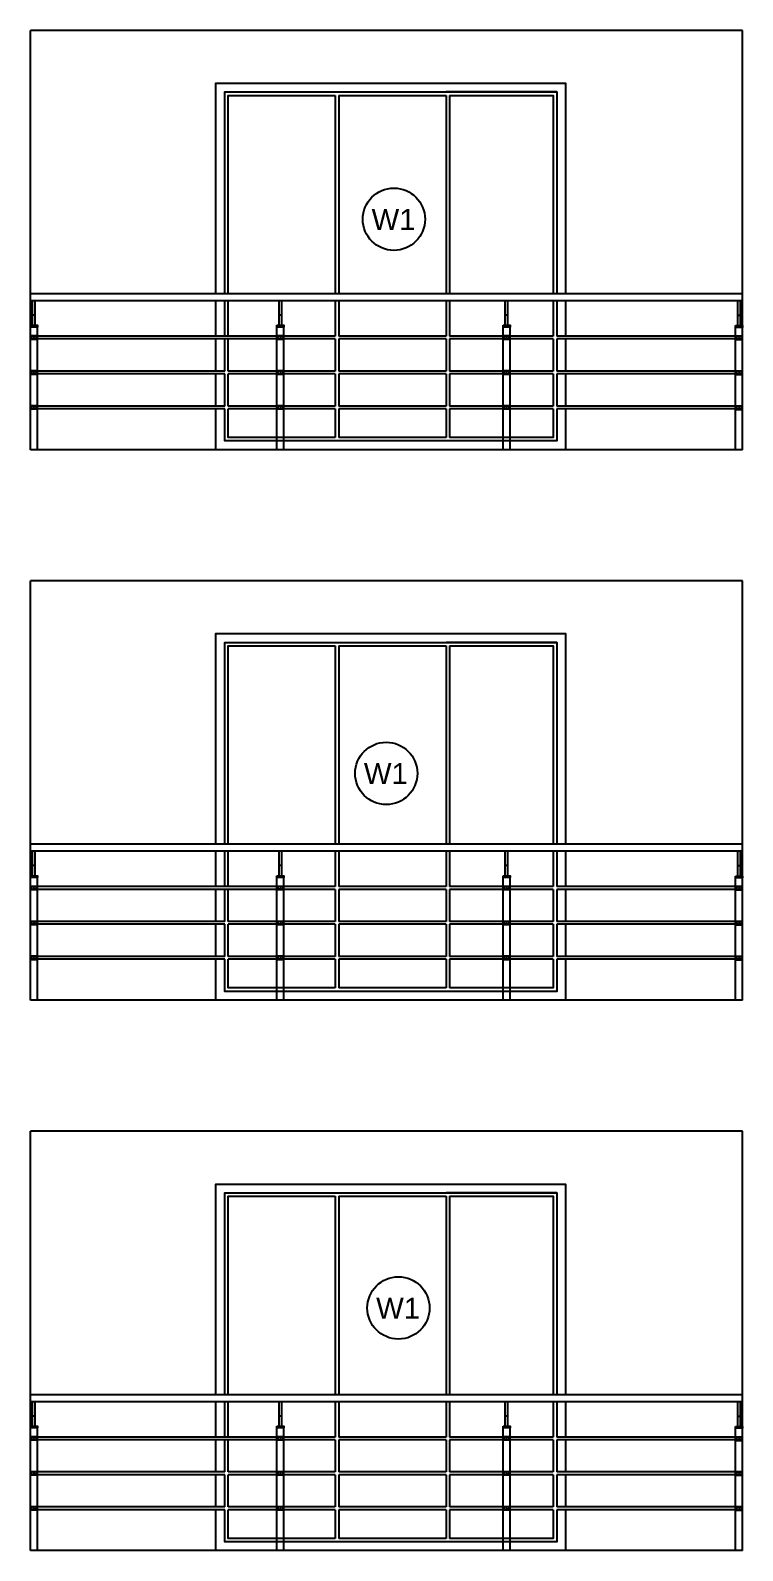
# Model space of a CAD drawing. Header units: millimetres. Extents: x -1932176 to 78768, y -1967 to 1266654.
# Drawn here: x -516123 to -512048, y 487238 to 495937 of the extents above; entities that cross this region are included whole.
import ezdxf

# ---------------------------------------------------------------- set-up
doc = ezdxf.new("R2010")
doc.units = ezdxf.units.MM
doc.layers.add('railing', color=212, linetype='Continuous', lineweight=25)
doc.styles.get("Standard").update_dxf_attribs({"font": 'arial.ttf'})

# ---------------------------------------------------------------- blocks, each defined once
blk = doc.blocks.new('ригеледержатель')
at = {"layer": 'railing', "ltscale": 10}
blk.add_lwpolyline([(148239.9, 1192434.6), (148269.9, 1192434.6), (148269.9, 1192416.6), (148239.9, 1192416.6)], close=True, dxfattribs=at)
blk.add_circle((148254.9, 1192425.6), 3, dxfattribs=at)

msp = doc.modelspace()

# ---------------------------------------------------------------- linework, layer by layer
at = {"ltscale": 30}
for p, q in [((-516122.6981, 493537.50621), (-516122.6981, 495937.03521)), ((-512047.6981, 495937.03521), (-516122.6981, 495937.03521)), ((-512047.6981, 493537.50621), (-512047.6981, 495937.03521)), ((-515011.01307, 495585.00621), (-513111.01307, 495585.00621)), ((-515011.01307, 495585.00621), (-514378.01307, 495585.00621)), ((-514378.01307, 495565.00621), (-514378.01307, 494429.53521)), ((-514358.01307, 495565.00621), (-514358.01307, 494429.53521)), ((-513111.01307, 495585.00621), (-513744.01307, 495585.00621)), ((-513744.01307, 495565.00621), (-513744.01307, 494429.53521)), ((-513724.01307, 495565.00621), (-513724.01307, 494429.53521)), ((-513111.01307, 495585.00621), (-513111.01307, 495110.30825)), ((-512047.6981, 494429.53521), (-516122.6981, 494429.53521)), ((-512047.6981, 494389.53521), (-516122.6981, 494389.53521)), ((-514378.01307, 494389.53521), (-514378.01307, 494187.53521)), ((-514358.01307, 494389.53521), (-514358.01307, 494187.53521)), ((-513744.01307, 494389.53521), (-513744.01307, 494187.53521)), ((-513724.01307, 494389.53521), (-513724.01307, 494187.53521)), ((-514378.01307, 494187.53521), (-516122.6981, 494187.53521)), ((-514378.01307, 494171.53521), (-516122.6981, 494171.53521)), ((-514378.01307, 494171.53521), (-514378.01307, 493987.53521)), ((-513744.01307, 494187.53521), (-514358.01307, 494187.53521)), ((-514358.01307, 494171.53521), (-514358.01307, 493987.53521)), ((-513744.01307, 494171.53521), (-514358.01307, 494171.53521)), ((-513744.01307, 494171.53521), (-513744.01307, 493987.53521)), ((-513131.01307, 494187.53521), (-513724.01307, 494187.53521)), ((-513724.01307, 494171.53521), (-513724.01307, 493987.53521)), ((-513131.01307, 494171.53521), (-513724.01307, 494171.53521)), ((-512047.6981, 494187.53521), (-513111.01307, 494187.53521)), ((-512047.6981, 494171.53521), (-513111.01307, 494171.53521)), ((-515011.01307, 493987.53521), (-516122.6981, 493987.53521)), ((-515011.01307, 493971.53521), (-516122.6981, 493971.53521)), ((-514378.01307, 493987.53521), (-514991.01307, 493987.53521)), ((-514378.01307, 493971.53521), (-514991.01307, 493971.53521)), ((-514378.01307, 493971.53521), (-514378.01307, 493787.53521)), ((-513744.01307, 493987.53521), (-514358.01307, 493987.53521)), ((-514358.01307, 493971.53521), (-514358.01307, 493787.53521)), ((-513744.01307, 493971.53521), (-514358.01307, 493971.53521)), ((-513744.01307, 493971.53521), (-513744.01307, 493787.53521)), ((-513131.01307, 493987.53521), (-513724.01307, 493987.53521)), ((-513724.01307, 493971.53521), (-513724.01307, 493787.53521)), ((-513131.01307, 493971.53521), (-513724.01307, 493971.53521)), ((-512047.6981, 493987.53521), (-513111.01307, 493987.53521)), ((-512047.6981, 493971.53521), (-513111.01307, 493971.53521)), ((-515011.01307, 493787.53521), (-516122.6981, 493787.53521)), ((-514378.01307, 493787.53521), (-514991.01307, 493787.53521)), ((-513744.01307, 493787.53521), (-514358.01307, 493787.53521)), ((-513131.01307, 493787.53521), (-513724.01307, 493787.53521)), ((-512047.6981, 493787.53521), (-513111.01307, 493787.53521)), ((-515011.01307, 493771.53521), (-516122.6981, 493771.53521)), ((-514378.01307, 493771.53521), (-514991.01307, 493771.53521)), ((-514378.01307, 493771.53521), (-514378.01307, 493607.50621)), ((-514358.01307, 493771.53521), (-514358.01307, 493607.50621)), ((-513744.01307, 493771.53521), (-514358.01307, 493771.53521)), ((-513744.01307, 493771.53521), (-513744.01307, 493607.50621)), ((-513724.01307, 493771.53521), (-513724.01307, 493607.50621)), ((-513131.01307, 493771.53521), (-513724.01307, 493771.53521)), ((-512047.6981, 493771.53521), (-513111.01307, 493771.53521)), ((-512047.6981, 493537.50621), (-516122.6981, 493537.50621)), ((-516122.6981, 490387.50621), (-516122.6981, 492787.03521)), ((-512047.6981, 492787.03521), (-516122.6981, 492787.03521)), ((-512047.6981, 490387.50621), (-512047.6981, 492787.03521)), ((-515011.01307, 492435.00621), (-513111.01307, 492435.00621)), ((-515011.01307, 492435.00621), (-514378.01307, 492435.00621)), ((-514378.01307, 492415.00621), (-514378.01307, 491279.53521)), ((-514358.01307, 492415.00621), (-514358.01307, 491279.53521)), ((-513111.01307, 492435.00621), (-513744.01307, 492435.00621)), ((-513744.01307, 492415.00621), (-513744.01307, 491279.53521)), ((-513724.01307, 492415.00621), (-513724.01307, 491279.53521)), ((-513111.01307, 492435.00621), (-513111.01307, 491960.30825)), ((-512047.6981, 491279.53521), (-516122.6981, 491279.53521)), ((-512047.6981, 491239.53521), (-516122.6981, 491239.53521)), ((-514378.01307, 491239.53521), (-514378.01307, 491037.53521)), ((-514358.01307, 491239.53521), (-514358.01307, 491037.53521)), ((-513744.01307, 491239.53521), (-513744.01307, 491037.53521)), ((-513724.01307, 491239.53521), (-513724.01307, 491037.53521)), ((-514378.01307, 491037.53521), (-516122.6981, 491037.53521)), ((-514378.01307, 491021.53521), (-516122.6981, 491021.53521)), ((-514378.01307, 491021.53521), (-514378.01307, 490837.53521)), ((-513744.01307, 491037.53521), (-514358.01307, 491037.53521)), ((-514358.01307, 491021.53521), (-514358.01307, 490837.53521)), ((-513744.01307, 491021.53521), (-514358.01307, 491021.53521)), ((-513744.01307, 491021.53521), (-513744.01307, 490837.53521)), ((-513131.01307, 491037.53521), (-513724.01307, 491037.53521)), ((-513724.01307, 491021.53521), (-513724.01307, 490837.53521)), ((-513131.01307, 491021.53521), (-513724.01307, 491021.53521)), ((-512047.6981, 491037.53521), (-513111.01307, 491037.53521)), ((-512047.6981, 491021.53521), (-513111.01307, 491021.53521)), ((-515011.01307, 490837.53521), (-516122.6981, 490837.53521)), ((-514378.01307, 490837.53521), (-514991.01307, 490837.53521)), ((-513744.01307, 490837.53521), (-514358.01307, 490837.53521)), ((-513131.01307, 490837.53521), (-513724.01307, 490837.53521)), ((-512047.6981, 490837.53521), (-513111.01307, 490837.53521)), ((-515011.01307, 490821.53521), (-516122.6981, 490821.53521)), ((-514378.01307, 490821.53521), (-514991.01307, 490821.53521)), ((-514378.01307, 490821.53521), (-514378.01307, 490637.53521)), ((-514358.01307, 490821.53521), (-514358.01307, 490637.53521)), ((-513744.01307, 490821.53521), (-514358.01307, 490821.53521)), ((-513744.01307, 490821.53521), (-513744.01307, 490637.53521)), ((-513724.01307, 490821.53521), (-513724.01307, 490637.53521)), ((-513131.01307, 490821.53521), (-513724.01307, 490821.53521)), ((-512047.6981, 490821.53521), (-513111.01307, 490821.53521)), ((-515011.01307, 490637.53521), (-516122.6981, 490637.53521)), ((-515011.01307, 490621.53521), (-516122.6981, 490621.53521)), ((-514378.01307, 490637.53521), (-514991.01307, 490637.53521)), ((-514378.01307, 490621.53521), (-514991.01307, 490621.53521)), ((-514378.01307, 490621.53521), (-514378.01307, 490457.50621)), ((-513744.01307, 490637.53521), (-514358.01307, 490637.53521)), ((-514358.01307, 490621.53521), (-514358.01307, 490457.50621)), ((-513744.01307, 490621.53521), (-514358.01307, 490621.53521)), ((-513744.01307, 490621.53521), (-513744.01307, 490457.50621)), ((-513131.01307, 490637.53521), (-513724.01307, 490637.53521)), ((-513724.01307, 490621.53521), (-513724.01307, 490457.50621)), ((-513131.01307, 490621.53521), (-513724.01307, 490621.53521)), ((-512047.6981, 490637.53521), (-513111.01307, 490637.53521)), ((-512047.6981, 490621.53521), (-513111.01307, 490621.53521)), ((-512047.6981, 490387.50621), (-516122.6981, 490387.50621)), ((-516122.6981, 487237.50621), (-516122.6981, 489637.03521)), ((-512047.6981, 489637.03521), (-516122.6981, 489637.03521)), ((-512047.6981, 487237.50621), (-512047.6981, 489637.03521)), ((-515011.01307, 489285.00621), (-513111.01307, 489285.00621)), ((-515011.01307, 489285.00621), (-514378.01307, 489285.00621)), ((-514378.01307, 489265.00621), (-514378.01307, 488129.53521)), ((-514358.01307, 489265.00621), (-514358.01307, 488129.53521)), ((-513111.01307, 489285.00621), (-513744.01307, 489285.00621)), ((-513744.01307, 489265.00621), (-513744.01307, 488129.53521)), ((-513724.01307, 489265.00621), (-513724.01307, 488129.53521)), ((-513111.01307, 489285.00621), (-513111.01307, 488810.30825)), ((-512047.6981, 488129.53521), (-516122.6981, 488129.53521)), ((-512047.6981, 488089.53521), (-516122.6981, 488089.53521)), ((-514378.01307, 488089.53521), (-514378.01307, 487887.53521)), ((-514358.01307, 488089.53521), (-514358.01307, 487887.53521)), ((-513744.01307, 488089.53521), (-513744.01307, 487887.53521)), ((-513724.01307, 488089.53521), (-513724.01307, 487887.53521)), ((-514378.01307, 487887.53521), (-516122.6981, 487887.53521)), ((-514378.01307, 487871.53521), (-516122.6981, 487871.53521)), ((-514378.01307, 487871.53521), (-514378.01307, 487687.53521)), ((-513744.01307, 487887.53521), (-514358.01307, 487887.53521)), ((-514358.01307, 487871.53521), (-514358.01307, 487687.53521)), ((-513744.01307, 487871.53521), (-514358.01307, 487871.53521)), ((-513744.01307, 487871.53521), (-513744.01307, 487687.53521)), ((-513131.01307, 487887.53521), (-513724.01307, 487887.53521)), ((-513724.01307, 487871.53521), (-513724.01307, 487687.53521)), ((-513131.01307, 487871.53521), (-513724.01307, 487871.53521)), ((-512047.6981, 487887.53521), (-513111.01307, 487887.53521)), ((-512047.6981, 487871.53521), (-513111.01307, 487871.53521)), ((-515011.01307, 487687.53521), (-516122.6981, 487687.53521)), ((-515011.01307, 487671.53521), (-516122.6981, 487671.53521)), ((-514378.01307, 487687.53521), (-514991.01307, 487687.53521)), ((-514378.01307, 487671.53521), (-514991.01307, 487671.53521)), ((-514378.01307, 487671.53521), (-514378.01307, 487487.53521)), ((-513744.01307, 487687.53521), (-514358.01307, 487687.53521)), ((-514358.01307, 487671.53521), (-514358.01307, 487487.53521)), ((-513744.01307, 487671.53521), (-514358.01307, 487671.53521)), ((-513744.01307, 487671.53521), (-513744.01307, 487487.53521)), ((-513131.01307, 487687.53521), (-513724.01307, 487687.53521)), ((-513724.01307, 487671.53521), (-513724.01307, 487487.53521)), ((-513131.01307, 487671.53521), (-513724.01307, 487671.53521)), ((-512047.6981, 487687.53521), (-513111.01307, 487687.53521)), ((-512047.6981, 487671.53521), (-513111.01307, 487671.53521)), ((-515011.01307, 487487.53521), (-516122.6981, 487487.53521)), ((-515011.01307, 487471.53521), (-516122.6981, 487471.53521)), ((-514378.01307, 487487.53521), (-514991.01307, 487487.53521)), ((-514378.01307, 487471.53521), (-514991.01307, 487471.53521)), ((-514378.01307, 487471.53521), (-514378.01307, 487307.50621)), ((-513744.01307, 487487.53521), (-514358.01307, 487487.53521)), ((-514358.01307, 487471.53521), (-514358.01307, 487307.50621)), ((-513744.01307, 487471.53521), (-514358.01307, 487471.53521)), ((-513744.01307, 487471.53521), (-513744.01307, 487307.50621)), ((-513131.01307, 487487.53521), (-513724.01307, 487487.53521)), ((-513724.01307, 487471.53521), (-513724.01307, 487307.50621)), ((-513131.01307, 487471.53521), (-513724.01307, 487471.53521)), ((-512047.6981, 487487.53521), (-513111.01307, 487487.53521)), ((-512047.6981, 487471.53521), (-513111.01307, 487471.53521)), ((-512047.6981, 487237.50621), (-516122.6981, 487237.50621))]:
    msp.add_line(p, q, dxfattribs=at)
at = {"ltscale": 10}
for p, q in [((-516110.6981, 494249.53521), (-516110.6981, 494389.53521)), ((-516094.6981, 494249.53521), (-516094.6981, 494389.53521)), ((-514699.89886, 494249.53521), (-514699.89886, 494389.53521)), ((-514683.89886, 494249.53521), (-514683.89886, 494389.53521)), ((-513405.99585, 494249.53521), (-513405.99585, 494389.53521)), ((-513389.99585, 494249.53521), (-513389.99585, 494389.53521)), ((-512075.6981, 494247.50621), (-512075.6981, 494389.53521)), ((-512059.6981, 494247.50621), (-512059.6981, 494389.53521)), ((-516122.6981, 494187.53521), (-516122.6981, 494239.53521)), ((-516082.6981, 494187.53521), (-516082.6981, 494239.53521)), ((-514711.89886, 494187.53521), (-514711.89886, 494239.53521)), ((-514671.89886, 494187.53521), (-514671.89886, 494239.53521)), ((-513417.99585, 494187.53521), (-513417.99585, 494239.53521)), ((-513377.99585, 494187.53521), (-513377.99585, 494239.53521)), ((-512087.6981, 494185.50621), (-512087.6981, 494237.50621)), ((-512047.6981, 494185.50621), (-512047.6981, 494237.50621)), ((-516122.6981, 493987.53521), (-516122.6981, 494187.53521)), ((-516082.6981, 493987.53521), (-516082.6981, 494171.53521)), ((-514711.89886, 493987.53521), (-514711.89886, 494187.53521)), ((-514671.89886, 493987.53521), (-514671.89886, 494171.53521)), ((-513417.99585, 493987.53521), (-513417.99585, 494187.53521)), ((-513377.99585, 493987.53521), (-513377.99585, 494171.53521)), ((-512087.6981, 493985.50621), (-512087.6981, 494185.50621)), ((-512047.6981, 493985.50621), (-512047.6981, 494169.50621)), ((-516122.6981, 493787.53521), (-516122.6981, 493987.53521)), ((-516082.6981, 493787.53521), (-516082.6981, 493971.53521)), ((-514711.89886, 493787.53521), (-514711.89886, 493987.53521)), ((-514671.89886, 493787.53521), (-514671.89886, 493971.53521)), ((-513417.99585, 493787.53521), (-513417.99585, 493987.53521)), ((-513377.99585, 493787.53521), (-513377.99585, 493971.53521)), ((-512087.6981, 493785.50621), (-512087.6981, 493985.50621)), ((-512047.6981, 493785.50621), (-512047.6981, 493969.50621)), ((-516122.6981, 493537.50621), (-516122.6981, 493787.53521)), ((-514711.89886, 493537.50621), (-514711.89886, 493787.53521)), ((-513417.99585, 493537.50621), (-513417.99585, 493787.53521)), ((-512087.6981, 493537.50621), (-512087.6981, 493785.50621)), ((-516082.6981, 493539.53521), (-516082.6981, 493771.53521)), ((-514671.89886, 493539.53521), (-514671.89886, 493771.53521)), ((-513377.99585, 493539.53521), (-513377.99585, 493771.53521)), ((-512047.6981, 493537.50621), (-512047.6981, 493769.50621)), ((-516110.6981, 491099.53521), (-516110.6981, 491239.53521)), ((-516094.6981, 491099.53521), (-516094.6981, 491239.53521)), ((-514699.89886, 491099.53521), (-514699.89886, 491239.53521)), ((-514683.89886, 491099.53521), (-514683.89886, 491239.53521)), ((-513405.99585, 491099.53521), (-513405.99585, 491239.53521)), ((-513389.99585, 491099.53521), (-513389.99585, 491239.53521)), ((-512075.6981, 491097.50621), (-512075.6981, 491239.53521)), ((-512059.6981, 491097.50621), (-512059.6981, 491239.53521)), ((-516122.6981, 491037.53521), (-516122.6981, 491089.53521)), ((-516082.6981, 491037.53521), (-516082.6981, 491089.53521)), ((-514711.89886, 491037.53521), (-514711.89886, 491089.53521)), ((-514671.89886, 491037.53521), (-514671.89886, 491089.53521)), ((-513417.99585, 491037.53521), (-513417.99585, 491089.53521)), ((-513377.99585, 491037.53521), (-513377.99585, 491089.53521)), ((-516122.6981, 490837.53521), (-516122.6981, 491037.53521)), ((-516082.6981, 490837.53521), (-516082.6981, 491021.53521)), ((-514711.89886, 490837.53521), (-514711.89886, 491037.53521)), ((-514671.89886, 490837.53521), (-514671.89886, 491021.53521)), ((-513417.99585, 490837.53521), (-513417.99585, 491037.53521)), ((-513377.99585, 490837.53521), (-513377.99585, 491021.53521)), ((-512087.6981, 491035.50621), (-512087.6981, 491087.50621)), ((-512087.6981, 490835.50621), (-512087.6981, 491035.50621)), ((-512047.6981, 491035.50621), (-512047.6981, 491087.50621)), ((-512047.6981, 490835.50621), (-512047.6981, 491019.50621)), ((-516122.6981, 490637.53521), (-516122.6981, 490837.53521)), ((-514711.89886, 490637.53521), (-514711.89886, 490837.53521)), ((-513417.99585, 490637.53521), (-513417.99585, 490837.53521)), ((-512087.6981, 490635.50621), (-512087.6981, 490835.50621)), ((-516082.6981, 490637.53521), (-516082.6981, 490821.53521)), ((-514671.89886, 490637.53521), (-514671.89886, 490821.53521)), ((-513377.99585, 490637.53521), (-513377.99585, 490821.53521)), ((-512047.6981, 490635.50621), (-512047.6981, 490819.50621)), ((-516122.6981, 490387.50621), (-516122.6981, 490637.53521)), ((-516082.6981, 490389.53521), (-516082.6981, 490621.53521)), ((-514711.89886, 490387.50621), (-514711.89886, 490637.53521)), ((-514671.89886, 490389.53521), (-514671.89886, 490621.53521)), ((-513417.99585, 490387.50621), (-513417.99585, 490637.53521)), ((-513377.99585, 490389.53521), (-513377.99585, 490621.53521)), ((-512087.6981, 490387.50621), (-512087.6981, 490635.50621)), ((-512047.6981, 490387.50621), (-512047.6981, 490619.50621)), ((-516110.6981, 487949.53521), (-516110.6981, 488089.53521)), ((-516094.6981, 487949.53521), (-516094.6981, 488089.53521)), ((-514699.89886, 487949.53521), (-514699.89886, 488089.53521)), ((-514683.89886, 487949.53521), (-514683.89886, 488089.53521)), ((-513405.99585, 487949.53521), (-513405.99585, 488089.53521)), ((-513389.99585, 487949.53521), (-513389.99585, 488089.53521)), ((-512075.6981, 487947.50621), (-512075.6981, 488089.53521)), ((-512059.6981, 487947.50621), (-512059.6981, 488089.53521)), ((-516122.6981, 487887.53521), (-516122.6981, 487939.53521)), ((-516122.6981, 487687.53521), (-516122.6981, 487887.53521)), ((-516082.6981, 487887.53521), (-516082.6981, 487939.53521)), ((-516082.6981, 487687.53521), (-516082.6981, 487871.53521)), ((-514711.89886, 487887.53521), (-514711.89886, 487939.53521)), ((-514711.89886, 487687.53521), (-514711.89886, 487887.53521)), ((-514671.89886, 487887.53521), (-514671.89886, 487939.53521)), ((-514671.89886, 487687.53521), (-514671.89886, 487871.53521)), ((-513417.99585, 487887.53521), (-513417.99585, 487939.53521)), ((-513417.99585, 487687.53521), (-513417.99585, 487887.53521)), ((-513377.99585, 487887.53521), (-513377.99585, 487939.53521)), ((-513377.99585, 487687.53521), (-513377.99585, 487871.53521)), ((-512087.6981, 487885.50621), (-512087.6981, 487937.50621)), ((-512087.6981, 487685.50621), (-512087.6981, 487885.50621)), ((-512047.6981, 487885.50621), (-512047.6981, 487937.50621)), ((-512047.6981, 487685.50621), (-512047.6981, 487869.50621)), ((-516122.6981, 487487.53521), (-516122.6981, 487687.53521)), ((-516082.6981, 487487.53521), (-516082.6981, 487671.53521)), ((-514711.89886, 487487.53521), (-514711.89886, 487687.53521)), ((-514671.89886, 487487.53521), (-514671.89886, 487671.53521)), ((-513417.99585, 487487.53521), (-513417.99585, 487687.53521)), ((-513377.99585, 487487.53521), (-513377.99585, 487671.53521)), ((-512087.6981, 487485.50621), (-512087.6981, 487685.50621)), ((-512047.6981, 487485.50621), (-512047.6981, 487669.50621)), ((-516122.6981, 487237.50621), (-516122.6981, 487487.53521)), ((-516082.6981, 487239.53521), (-516082.6981, 487471.53521)), ((-514711.89886, 487237.50621), (-514711.89886, 487487.53521)), ((-514671.89886, 487239.53521), (-514671.89886, 487471.53521)), ((-513417.99585, 487237.50621), (-513417.99585, 487487.53521)), ((-513377.99585, 487239.53521), (-513377.99585, 487471.53521)), ((-512087.6981, 487237.50621), (-512087.6981, 487485.50621)), ((-512047.6981, 487237.50621), (-512047.6981, 487469.50621))]:
    msp.add_line(p, q, dxfattribs=at)
at = {"ltscale": 100}
for p, q in [((-516110.6981, 494309.53521), (-516094.6981, 494309.53521)), ((-514699.89886, 494309.53521), (-514683.89886, 494309.53521)), ((-513405.99585, 494309.53521), (-513389.99585, 494309.53521)), ((-512075.6981, 494307.50621), (-512059.6981, 494307.50621)), ((-516110.6981, 491159.53521), (-516094.6981, 491159.53521)), ((-514699.89886, 491159.53521), (-514683.89886, 491159.53521)), ((-513405.99585, 491159.53521), (-513389.99585, 491159.53521)), ((-512075.6981, 491157.50621), (-512059.6981, 491157.50621)), ((-516110.6981, 488009.53521), (-516094.6981, 488009.53521)), ((-514699.89886, 488009.53521), (-514683.89886, 488009.53521)), ((-513405.99585, 488009.53521), (-513389.99585, 488009.53521)), ((-512075.6981, 488007.50621), (-512059.6981, 488007.50621))]:
    msp.add_line(p, q, dxfattribs=at)
for p, q in [((-516082.6981, 493537.50621), (-516082.6981, 494249.53521)), ((-514671.89886, 493537.50621), (-514671.89886, 494249.53521)), ((-513377.99585, 493537.50621), (-513377.99585, 494249.53521)), ((-512047.6981, 493537.50621), (-512047.6981, 494247.50621)), ((-516082.6981, 490387.50621), (-516082.6981, 491099.53521)), ((-514671.89886, 490387.50621), (-514671.89886, 491099.53521)), ((-513377.99585, 490387.50621), (-513377.99585, 491099.53521)), ((-512047.6981, 490387.50621), (-512047.6981, 491097.50621)), ((-516082.6981, 487237.50621), (-516082.6981, 487949.53521)), ((-514671.89886, 487237.50621), (-514671.89886, 487949.53521)), ((-513377.99585, 487237.50621), (-513377.99585, 487949.53521)), ((-512047.6981, 487237.50621), (-512047.6981, 487947.50621))]:
    msp.add_line(p, q)
at = {"linetype": 'ByBlock', "lineweight": 20}
for p, q in [((-516082.6981, 493537.50621), (-516122.6981, 493537.50621)), ((-514671.89886, 493537.50621), (-514711.89886, 493537.50621)), ((-513377.99585, 493537.50621), (-513417.99585, 493537.50621)), ((-512047.6981, 493537.50621), (-512087.6981, 493537.50621)), ((-516082.6981, 490387.50621), (-516122.6981, 490387.50621)), ((-514671.89886, 490387.50621), (-514711.89886, 490387.50621)), ((-513377.99585, 490387.50621), (-513417.99585, 490387.50621)), ((-512047.6981, 490387.50621), (-512087.6981, 490387.50621)), ((-516082.6981, 487237.50621), (-516122.6981, 487237.50621)), ((-514671.89886, 487237.50621), (-514711.89886, 487237.50621)), ((-513377.99585, 487237.50621), (-513417.99585, 487237.50621)), ((-512047.6981, 487237.50621), (-512087.6981, 487237.50621))]:
    msp.add_line(p, q, dxfattribs=at)
at = {"ltscale": 30}
for points in [[(-515061.01307, 494429.53521), (-515061.01307, 495635.00621), (-513061.01307, 495635.00621), (-513061.01307, 494429.53521)], [(-515011.01307, 494429.53521), (-515011.01307, 495585.00621), (-513111.01307, 495585.00621), (-513111.01307, 494429.53521)], [(-514991.01307, 494429.53521), (-514991.01307, 495565.00621), (-514378.01307, 495565.00621)], [(-514358.01307, 495565.00621), (-513744.01307, 495565.00621)], [(-513724.01307, 495565.00621), (-513131.01307, 495565.00621), (-513131.01307, 494429.53521)], [(-515061.01307, 494187.53521), (-515061.01307, 494389.53521)], [(-515011.01307, 494187.53521), (-515011.01307, 494389.53521)], [(-514991.01307, 494187.53521), (-514991.01307, 494389.53521)], [(-513131.01307, 494389.53521), (-513131.01307, 494187.53521)], [(-513111.01307, 494389.53521), (-513111.01307, 494187.53521)], [(-513061.01307, 494389.53521), (-513061.01307, 494187.53521)], [(-515061.01307, 493987.53521), (-515061.01307, 494171.53521)], [(-515011.01307, 493987.53521), (-515011.01307, 494171.53521)], [(-514991.01307, 493987.53521), (-514991.01307, 494171.53521)], [(-513131.01307, 494171.53521), (-513131.01307, 493987.53521)], [(-513111.01307, 494171.53521), (-513111.01307, 493987.53521)], [(-513061.01307, 494171.53521), (-513061.01307, 493987.53521)], [(-515061.01307, 493787.53521), (-515061.01307, 493971.53521)], [(-515011.01307, 493787.53521), (-515011.01307, 493971.53521)], [(-514991.01307, 493787.53521), (-514991.01307, 493971.53521)], [(-513131.01307, 493971.53521), (-513131.01307, 493787.53521)], [(-513111.01307, 493971.53521), (-513111.01307, 493787.53521)], [(-513061.01307, 493971.53521), (-513061.01307, 493787.53521)], [(-515061.01307, 493537.50621), (-515061.01307, 493771.53521)], [(-513111.01307, 493771.53521), (-513111.01307, 493587.50621), (-515011.01307, 493587.50621), (-515011.01307, 493771.53521)], [(-514378.01307, 493607.50621), (-514991.01307, 493607.50621), (-514991.01307, 493771.53521)], [(-513131.01307, 493771.53521), (-513131.01307, 493607.50621), (-513724.01307, 493607.50621)], [(-513061.01307, 493771.53521), (-513061.01307, 493537.50621)], [(-513744.01307, 493607.50621), (-514358.01307, 493607.50621)], [(-515061.01307, 491279.53521), (-515061.01307, 492485.00621), (-513061.01307, 492485.00621), (-513061.01307, 491279.53521)], [(-515011.01307, 491279.53521), (-515011.01307, 492435.00621), (-513111.01307, 492435.00621), (-513111.01307, 491279.53521)], [(-514991.01307, 491279.53521), (-514991.01307, 492415.00621), (-514378.01307, 492415.00621)], [(-514358.01307, 492415.00621), (-513744.01307, 492415.00621)], [(-513724.01307, 492415.00621), (-513131.01307, 492415.00621), (-513131.01307, 491279.53521)], [(-515061.01307, 491037.53521), (-515061.01307, 491239.53521)], [(-515011.01307, 491037.53521), (-515011.01307, 491239.53521)], [(-514991.01307, 491037.53521), (-514991.01307, 491239.53521)], [(-513131.01307, 491239.53521), (-513131.01307, 491037.53521)], [(-513111.01307, 491239.53521), (-513111.01307, 491037.53521)], [(-513061.01307, 491239.53521), (-513061.01307, 491037.53521)], [(-515061.01307, 490837.53521), (-515061.01307, 491021.53521)], [(-515011.01307, 490837.53521), (-515011.01307, 491021.53521)], [(-514991.01307, 490837.53521), (-514991.01307, 491021.53521)], [(-513131.01307, 491021.53521), (-513131.01307, 490837.53521)], [(-513111.01307, 491021.53521), (-513111.01307, 490837.53521)], [(-513061.01307, 491021.53521), (-513061.01307, 490837.53521)], [(-515061.01307, 490637.53521), (-515061.01307, 490821.53521)], [(-515011.01307, 490637.53521), (-515011.01307, 490821.53521)], [(-514991.01307, 490637.53521), (-514991.01307, 490821.53521)], [(-513131.01307, 490821.53521), (-513131.01307, 490637.53521)], [(-513111.01307, 490821.53521), (-513111.01307, 490637.53521)], [(-513061.01307, 490821.53521), (-513061.01307, 490637.53521)], [(-515061.01307, 490387.50621), (-515061.01307, 490621.53521)], [(-513111.01307, 490621.53521), (-513111.01307, 490437.50621), (-515011.01307, 490437.50621), (-515011.01307, 490621.53521)], [(-514378.01307, 490457.50621), (-514991.01307, 490457.50621), (-514991.01307, 490621.53521)], [(-513131.01307, 490621.53521), (-513131.01307, 490457.50621), (-513724.01307, 490457.50621)], [(-513061.01307, 490621.53521), (-513061.01307, 490387.50621)], [(-513744.01307, 490457.50621), (-514358.01307, 490457.50621)], [(-515061.01307, 488129.53521), (-515061.01307, 489335.00621), (-513061.01307, 489335.00621), (-513061.01307, 488129.53521)], [(-515011.01307, 488129.53521), (-515011.01307, 489285.00621), (-513111.01307, 489285.00621), (-513111.01307, 488129.53521)], [(-514991.01307, 488129.53521), (-514991.01307, 489265.00621), (-514378.01307, 489265.00621)], [(-514358.01307, 489265.00621), (-513744.01307, 489265.00621)], [(-513724.01307, 489265.00621), (-513131.01307, 489265.00621), (-513131.01307, 488129.53521)], [(-515061.01307, 487887.53521), (-515061.01307, 488089.53521)], [(-515011.01307, 487887.53521), (-515011.01307, 488089.53521)], [(-514991.01307, 487887.53521), (-514991.01307, 488089.53521)], [(-513131.01307, 488089.53521), (-513131.01307, 487887.53521)], [(-513111.01307, 488089.53521), (-513111.01307, 487887.53521)], [(-513061.01307, 488089.53521), (-513061.01307, 487887.53521)], [(-515061.01307, 487687.53521), (-515061.01307, 487871.53521)], [(-515011.01307, 487687.53521), (-515011.01307, 487871.53521)], [(-514991.01307, 487687.53521), (-514991.01307, 487871.53521)], [(-513131.01307, 487871.53521), (-513131.01307, 487687.53521)], [(-513111.01307, 487871.53521), (-513111.01307, 487687.53521)], [(-513061.01307, 487871.53521), (-513061.01307, 487687.53521)], [(-515061.01307, 487487.53521), (-515061.01307, 487671.53521)], [(-515011.01307, 487487.53521), (-515011.01307, 487671.53521)], [(-514991.01307, 487487.53521), (-514991.01307, 487671.53521)], [(-513131.01307, 487671.53521), (-513131.01307, 487487.53521)], [(-513111.01307, 487671.53521), (-513111.01307, 487487.53521)], [(-513061.01307, 487671.53521), (-513061.01307, 487487.53521)], [(-515061.01307, 487237.50621), (-515061.01307, 487471.53521)], [(-513111.01307, 487471.53521), (-513111.01307, 487287.50621), (-515011.01307, 487287.50621), (-515011.01307, 487471.53521)], [(-514378.01307, 487307.50621), (-514991.01307, 487307.50621), (-514991.01307, 487471.53521)], [(-513131.01307, 487471.53521), (-513131.01307, 487307.50621), (-513724.01307, 487307.50621)], [(-513061.01307, 487471.53521), (-513061.01307, 487237.50621)], [(-513744.01307, 487307.50621), (-514358.01307, 487307.50621)]]:
    msp.add_lwpolyline(points, dxfattribs=at)
at = {"ltscale": 10}
for points in [[(-516122.6981, 494249.53521), (-516082.6981, 494249.53521), (-516082.6981, 494239.53521), (-516122.6981, 494239.53521)], [(-514711.89886, 494249.53521), (-514671.89886, 494249.53521), (-514671.89886, 494239.53521), (-514711.89886, 494239.53521)], [(-513417.99585, 494249.53521), (-513377.99585, 494249.53521), (-513377.99585, 494239.53521), (-513417.99585, 494239.53521)], [(-512087.6981, 494247.50621), (-512047.6981, 494247.50621), (-512047.6981, 494237.50621), (-512087.6981, 494237.50621)], [(-516122.6981, 491099.53521), (-516082.6981, 491099.53521), (-516082.6981, 491089.53521), (-516122.6981, 491089.53521)], [(-514711.89886, 491099.53521), (-514671.89886, 491099.53521), (-514671.89886, 491089.53521), (-514711.89886, 491089.53521)], [(-513417.99585, 491099.53521), (-513377.99585, 491099.53521), (-513377.99585, 491089.53521), (-513417.99585, 491089.53521)], [(-512087.6981, 491097.50621), (-512047.6981, 491097.50621), (-512047.6981, 491087.50621), (-512087.6981, 491087.50621)], [(-516122.6981, 487949.53521), (-516082.6981, 487949.53521), (-516082.6981, 487939.53521), (-516122.6981, 487939.53521)], [(-514711.89886, 487949.53521), (-514671.89886, 487949.53521), (-514671.89886, 487939.53521), (-514711.89886, 487939.53521)], [(-513417.99585, 487949.53521), (-513377.99585, 487949.53521), (-513377.99585, 487939.53521), (-513417.99585, 487939.53521)], [(-512087.6981, 487947.50621), (-512047.6981, 487947.50621), (-512047.6981, 487937.50621), (-512087.6981, 487937.50621)]]:
    msp.add_lwpolyline(points, close=True, dxfattribs=at)
at = {"color": 252, "ltscale": 30}
for centre in [(-514042.74215, 494856.50266), (-514086.79902, 491685.27348), (-514016.77884, 488626.06085)]:
    msp.add_circle(centre, 178.13957, dxfattribs=at)

# ---------------------------------------------------------------- block references
at = {"xscale": -1}
for p in [(-367847.80623, -698246.07451), (-366437.00699, -698246.07451), (-365143.10398, -698246.07451), (-363812.80623, -698248.10351), (-367847.80623, -698446.07451), (-366437.00699, -698446.07451), (-365143.10398, -698446.07451), (-363812.80623, -698448.10351), (-367847.80623, -698646.07451), (-366437.00699, -698646.07451), (-365143.10398, -698646.07451), (-363812.80623, -698648.10351), (-367847.80623, -701396.07451), (-366437.00699, -701396.07451), (-365143.10398, -701396.07451), (-363812.80623, -701398.10351), (-367847.80623, -701596.07451), (-366437.00699, -701596.07451), (-365143.10398, -701596.07451), (-363812.80623, -701598.10351), (-367847.80623, -701796.07451), (-366437.00699, -701796.07451), (-365143.10398, -701796.07451), (-363812.80623, -701798.10351), (-367847.80623, -704546.07451), (-366437.00699, -704546.07451), (-365143.10398, -704546.07451), (-363812.80623, -704548.10351), (-367847.80623, -704746.07451), (-366437.00699, -704746.07451), (-365143.10398, -704746.07451), (-363812.80623, -704748.10351), (-367847.80623, -704946.07451), (-366437.00699, -704946.07451), (-365143.10398, -704946.07451), (-363812.80623, -704948.10351)]:
    msp.add_blockref('ригеледержатель', p, dxfattribs=at)

# ---------------------------------------------------------------- texts
at = {"color": 252, "transparency": 16777216, "char_height": 120, "attachment_point": 1}
for insert in [(-514170.53879, 494915.07856), (-514214.59566, 491743.84939), (-514144.57549, 488684.63676)]:
    msp.add_mtext_dynamic_manual_height_columns('W1', width=74.86437, gutter_width=11139.68641, heights=[0], dxfattribs=dict(at, insert=insert))

doc.saveas('drawing.dxf')
